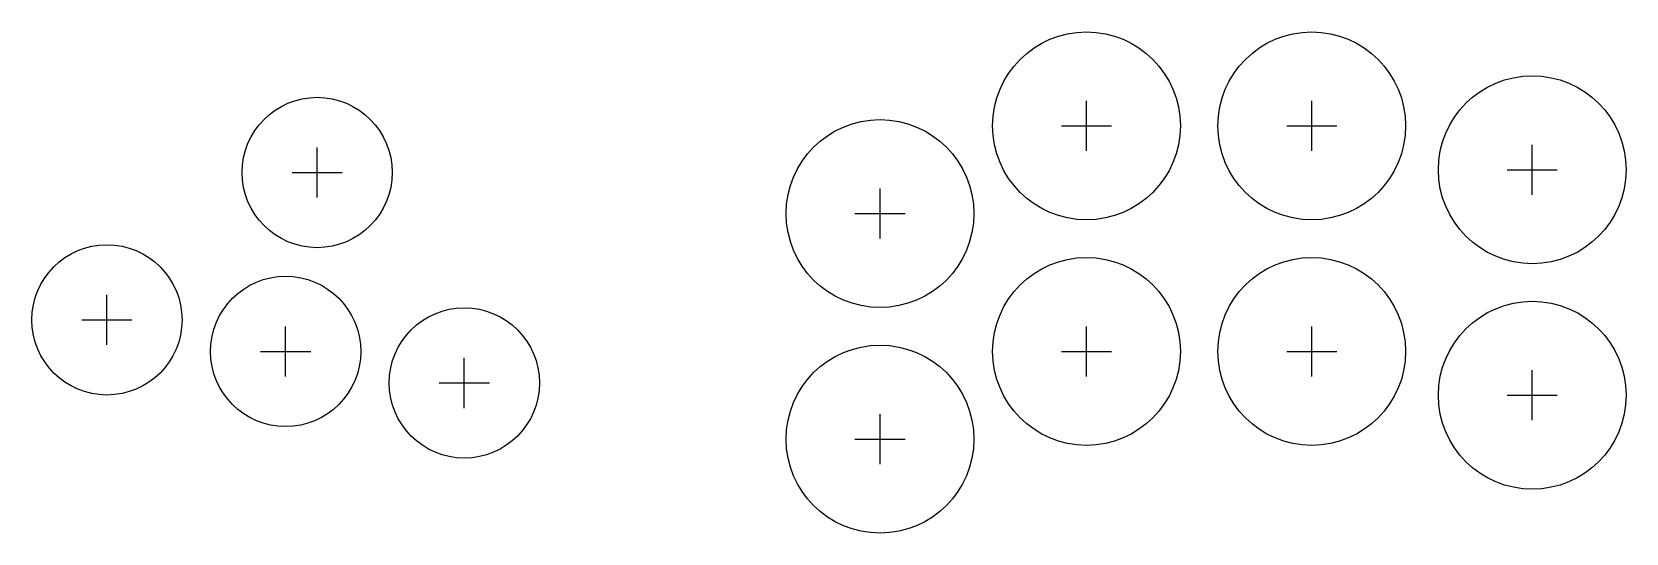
# Model space of a CAD drawing. Header units: millimetres. Extents: x -41 to 214, y -29 to 51.
import ezdxf

# ---------------------------------------------------------------- set-up
doc = ezdxf.new("R2010")
doc.units = ezdxf.units.MM
for name, color, linetype in [('BUTTONS_24', 1, 'Continuous'), ('BUTTONS_30', 5, 'Continuous'), ('REFERENCE', 8, 'Continuous')]:
    doc.layers.add(name, color=color, linetype=linetype)

msp = doc.modelspace()

# ---------------------------------------------------------------- linework, layer by layer
at = {"layer": 'BUTTONS_24'}
for centre in [(5.0358, 28.5594), (-28.5594, 5.0358), (0, 0), (28.5594, -5.0358)]:
    msp.add_circle(centre, 12, dxfattribs=at)
at = {"layer": 'BUTTONS_30'}
for centre in [(128, 36), (164, 36), (199.25, 29), (95, 22), (128, 0), (164, 0), (199.25, -7), (95, -14)]:
    msp.add_circle(centre, 15, dxfattribs=at)
at = {"layer": 'REFERENCE'}
for p, q in [((128, 32), (128, 40)), ((164, 32), (164, 40)), ((124, 36), (132, 36)), ((160, 36), (168, 36)), ((5.0358, 24.5594), (5.0358, 32.5594)), ((199.25, 25), (199.25, 33)), ((1.0358, 28.5594), (9.0358, 28.5594)), ((195.25, 29), (203.25, 29)), ((95, 18), (95, 26)), ((91, 22), (99, 22)), ((-28.5594, 1.0358), (-28.5594, 9.0358)), ((-32.5594, 5.0358), (-24.5594, 5.0358)), ((0, -4), (0, 4)), ((128, -4), (128, 4)), ((164, -4), (164, 4)), ((-4, 0), (4, 0)), ((124, 0), (132, 0)), ((160, 0), (168, 0)), ((28.5594, -9.0358), (28.5594, -1.0358)), ((24.5594, -5.0358), (32.5594, -5.0358)), ((199.25, -11), (199.25, -3)), ((195.25, -7), (203.25, -7)), ((95, -18), (95, -10)), ((91, -14), (99, -14))]:
    msp.add_line(p, q, dxfattribs=at)

doc.saveas('drawing.dxf')
